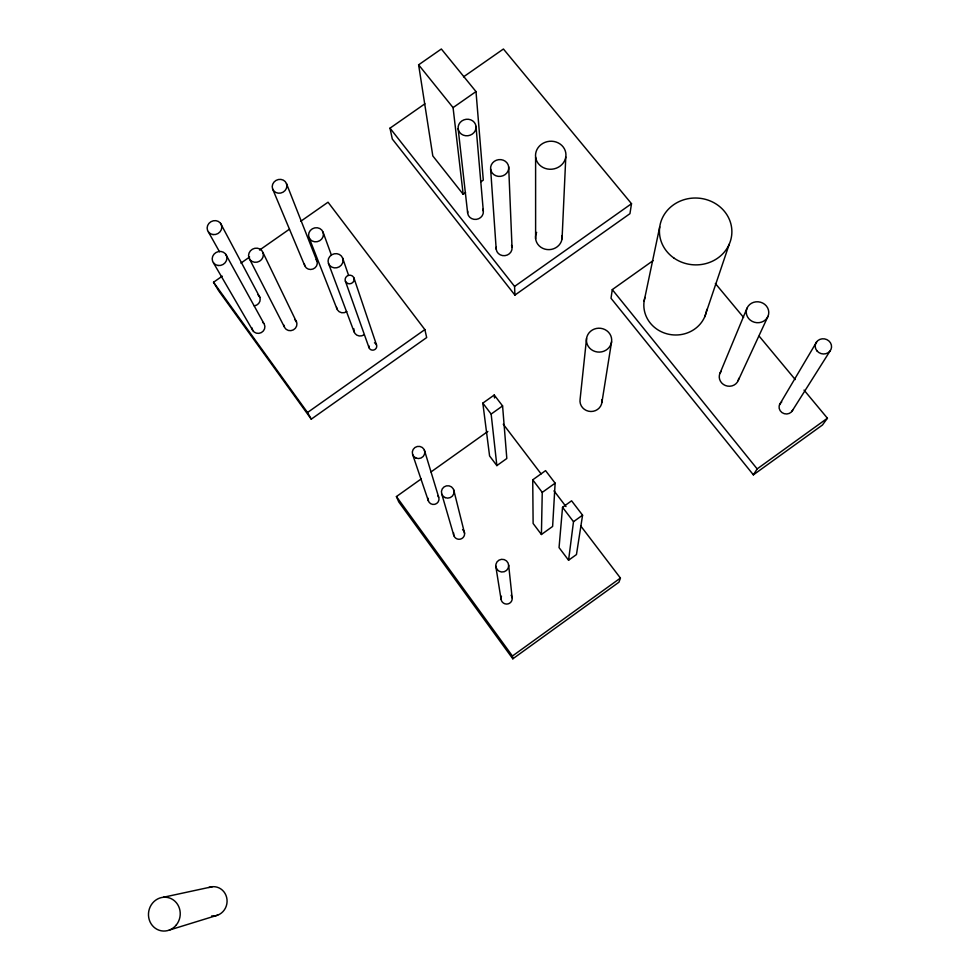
<?xml version="1.0" encoding="UTF-8"?>
<svg xmlns="http://www.w3.org/2000/svg" width="980" height="980" viewBox="0 0 980 980"><rect width="100%" height="100%" fill="white"/><g stroke="black" fill="none" stroke-linecap="round" stroke-linejoin="round"><path stroke-width="1.47" d="M541.413 534.492L542.246 492.389L532.728 479.833L545.578 470.633L555.133 483.165L552.622 526.444L541.413 534.492L533.12 523.467L532.728 479.833M562.067 238.814L565.791 156.984A15.239 14.014 -6.9 0 0 545.088 142.321A15.239 14.014 -6.9 0 0 541.303 166.429A15.239 14.014 -6.9 0 0 565.791 156.984M562.545 507.297L559.053 547.6L568.572 560.229L576.461 554.558L582.573 515.186L571.585 500.805L562.545 507.297L573.496 521.691L568.572 560.229M586.555 338.455L580.087 399.411A11.025 10.535 3.6 0 0 590.891 411.49A11.025 10.535 3.6 0 0 601.928 399.718M653.072 260.643L612.279 289.615L611.018 298.288L753.375 474.847L822.453 425.014L827.414 418.215L804.029 390.101M463.54 76.844L503.426 49.012L631.512 203.705L629.944 213.677L514.917 295.09L392.306 139.025L390.003 128.172L424.904 103.806M601.904 402.474L611.581 341.812A12.642 11.956 1.1 0 0 594.297 329.072A12.642 11.956 1.1 0 0 591.308 349.578A12.642 11.956 1.1 0 0 611.581 341.812M644.105 301.228L659.724 226.87M704.706 316.859L729.255 244.179M580.76 525.966L620.426 578.065L618.968 582.181L512.822 658.805L398.762 501.932L396.422 496.566L421.13 478.975M719.957 373.356L747.03 308.149M738.161 380.657L767.989 316.332A11.295 10.474 9 0 0 755.85 301.84A11.295 10.474 9 0 0 748.683 318.574A11.295 10.474 9 0 0 767.989 316.332M779.541 404.642L816.781 341.677M791.865 411.453L829.999 351.073M753.375 474.847L757.16 468.906L827.414 418.215M512.822 658.805L512.418 656.024L620.426 578.065M573.496 521.691L582.573 515.186M542.246 492.389L555.133 483.165M496.86 465.61L506.819 458.493L502.581 405.928L494.238 395.014L482.822 403.123L489.584 455.957L496.86 465.61L491.152 414.062L482.822 403.123M491.152 414.062L502.581 405.928M431.016 471.931L487.832 431.457M424.867 329.599L426.68 337.561L311.26 419.158L307.512 412.519L424.867 329.599L328.031 202.211L300.652 221.345M514.917 295.09L514.574 286.43L631.512 203.705M480.923 181.802L483.287 180.136L475.998 91.593L441.343 49L418.619 64.827L432.805 155.918L463.173 194.273L465.537 192.607M463.173 194.273L453.066 107.616L475.998 91.593M311.26 419.158L218.675 290.791L213.53 282.252L222.239 276.164M240.909 263.118L249.618 257.017M259.578 250.059L289.455 229.173M169.307 930.081L217.658 915.161M163.452 897.251L212.354 886.704M715.351 283.502L743.612 317.471M759.206 336.214L795.258 379.566M612.279 289.615L757.16 468.906M418.619 64.827L453.066 107.616M390.003 128.172L514.574 286.43M503.267 424.205L541.082 473.879M554.006 490.833L565.999 506.587M396.422 496.566L512.418 656.024M213.53 282.252L307.512 412.519M213.42 262.763L253.048 330.897M208.36 231.868L219.496 251.75M225.694 254.188L263.792 323.351M220.574 223.367L259.872 297.369M248.957 257.899L284.274 326.757M262.959 252.522A7.509 6.983 -26.1 0 1 254.555 262.248A7.509 6.983 -26.1 0 1 250.366 250.892A7.509 6.983 -26.1 0 1 262.959 252.522L296.56 322.053M272.612 188.956L304.743 265.641M286.491 183.615A7.436 6.848 -23 0 1 278.185 193.17A7.436 6.848 -23 0 1 273.983 182.084A7.436 6.848 -23 0 1 286.491 183.615L316.932 260.974M308.982 237.454L336.949 308.908M328.496 263.473L354.172 332.061M323.02 232.076A7.522 6.995 -21.8 0 1 314.666 241.778A7.522 6.995 -21.8 0 1 310.329 230.471A7.522 6.995 -21.8 0 1 323.02 232.076L331.252 254.702M345.389 281.138L369.056 347.777M342.62 258.059A7.558 7.081 -21.1 0 1 334.229 267.858A7.558 7.081 -21.1 0 1 329.831 256.417A7.558 7.081 -21.1 0 1 342.62 258.059L348.598 275.38M412.69 454.671L428.444 501.05M353.902 277.867L376.516 344.923M424.426 450.212L438.673 497.154M441.809 494.165L453.924 535.791M453.654 489.669L464.569 533.267M495.807 566.318L501.025 599.062M458.138 128.637L467.644 213.015M508.632 564.995L512.173 597.935M494.238 395.014L494.533 398.002M475.998 126.359A9.004 8.257 -11.8 0 1 463.405 135.191A9.004 8.257 -11.8 0 1 461.788 120.981A9.004 8.257 -11.8 0 1 475.998 126.359L483.324 211.092M490.625 169.124L496.199 249.177M508.681 166.857A9.102 8.404 -9.7 0 1 496.002 175.8A9.102 8.404 -9.7 0 1 494.288 161.345A9.102 8.404 -9.7 0 1 508.681 166.857L512.026 247.279M535.607 157.106L535.619 238.753M262.677 322.187A6.566 6.186 -28.5 0 1 261.329 332.588A6.566 6.186 -28.5 0 1 251.958 327.884M257.997 294.809A6.542 6.125 -27.7 0 1 254.212 305.882M294.661 319.455A6.578 6.211 -26.2 0 1 293.363 329.88A6.578 6.211 -26.2 0 1 283.93 325.164M316.16 259.578A6.529 6.101 -22.8 0 1 313 269.022A6.529 6.101 -22.8 0 1 304.388 264.086M346.834 311.567A6.591 6.223 -21.6 0 1 336.581 307.328M364.144 334.756A6.627 6.284 -20.7 0 1 353.89 328.815M376.038 344.054A3.994 3.798 -20 0 1 373.649 350.056A3.994 3.798 -20 0 1 368.884 345.818M374.458 342.841A3.994 3.798 -20 0 1 375.34 343.343M437.999 495.929A5.476 5.365 -15.3 0 1 434.802 504.32A5.476 5.365 -15.3 0 1 428.162 498.281M462.56 529.604A5.525 5.439 -8.2 0 1 463.908 536.464A5.525 5.439 -8.2 0 1 457.268 538.988A5.525 5.439 -8.2 0 1 453.642 532.998M511.119 595.24A5.623 5.562 21.4 0 1 510.654 602.382A5.623 5.562 21.4 0 1 503.475 603.104A5.623 5.562 21.4 0 1 501.466 596.22M706.788 309.386A31.617 29.547 4.6 0 1 669.377 334.388A31.617 29.547 4.6 0 1 644.914 297.454M482.846 209.23A7.901 7.35 -10.9 0 1 476.305 219.373A7.901 7.35 -10.9 0 1 467.705 211.092M511.536 245.392A7.975 7.46 -8.6 0 1 504.982 255.645A7.975 7.46 -8.6 0 1 496.248 247.23M738.785 378.329A9.825 9.212 11.1 0 1 725.408 385.507A9.825 9.212 11.1 0 1 721.207 371.285M792.759 409.959A7.13 6.652 15.4 0 1 781.942 412.555A7.13 6.652 15.4 0 1 781.721 401.935M562.116 235.555A13.34 12.446 -5.6 0 1 546.926 249.532A13.34 12.446 -5.6 0 1 536.648 232.37M208.814 887.513A14.688 13.83 -81.8 0 1 227.005 899.53A14.688 13.83 -81.8 0 1 211.68 915.945M213.04 234.563A7.448 6.872 -27.5 0 0 221.419 224.947A7.448 6.872 -27.5 0 0 208.961 223.354A7.448 6.872 -27.5 0 0 213.04 234.563M218.124 265.494A7.497 6.946 -28.3 0 0 226.539 255.792A7.497 6.946 -28.3 0 0 214.02 254.163A7.497 6.946 -28.3 0 0 218.124 265.494M347.729 283.49A4.557 4.275 -20.4 0 0 354.148 278.957A4.557 4.275 -20.4 0 0 347.055 276.066A4.557 4.275 -20.4 0 0 347.729 283.49M817.026 350.95A8.208 7.571 13.3 0 0 831.016 349.358A8.208 7.571 13.3 0 0 822.11 338.823A8.208 7.571 13.3 0 0 817.026 350.95M673.922 258.046A36.236 33.43 2.8 0 0 731.619 235.702A36.236 33.43 2.8 0 0 681.406 200.606A36.236 33.43 2.8 0 0 673.922 258.046M415.961 458.052A6.284 6.101 -17.1 0 0 424.793 451.755A6.284 6.101 -17.1 0 0 414.92 447.529A6.284 6.101 -17.1 0 0 415.961 458.052M445.141 497.607A6.333 6.199 -12.1 0 0 454.034 491.25A6.333 6.199 -12.1 0 0 444.038 486.925A6.333 6.199 -12.1 0 0 445.141 497.607M497.019 569.404A6.456 6.37 9.7 0 0 508.13 568.253A6.456 6.37 9.7 0 0 501.515 559.323A6.456 6.37 9.7 0 0 497.019 569.404M176.216 925.083A16.966 15.851 -79.6 0 0 167.58 897.472A16.966 15.851 -79.6 0 0 149.266 919.816A16.966 15.851 -79.6 0 0 176.216 925.083"/></g></svg>
